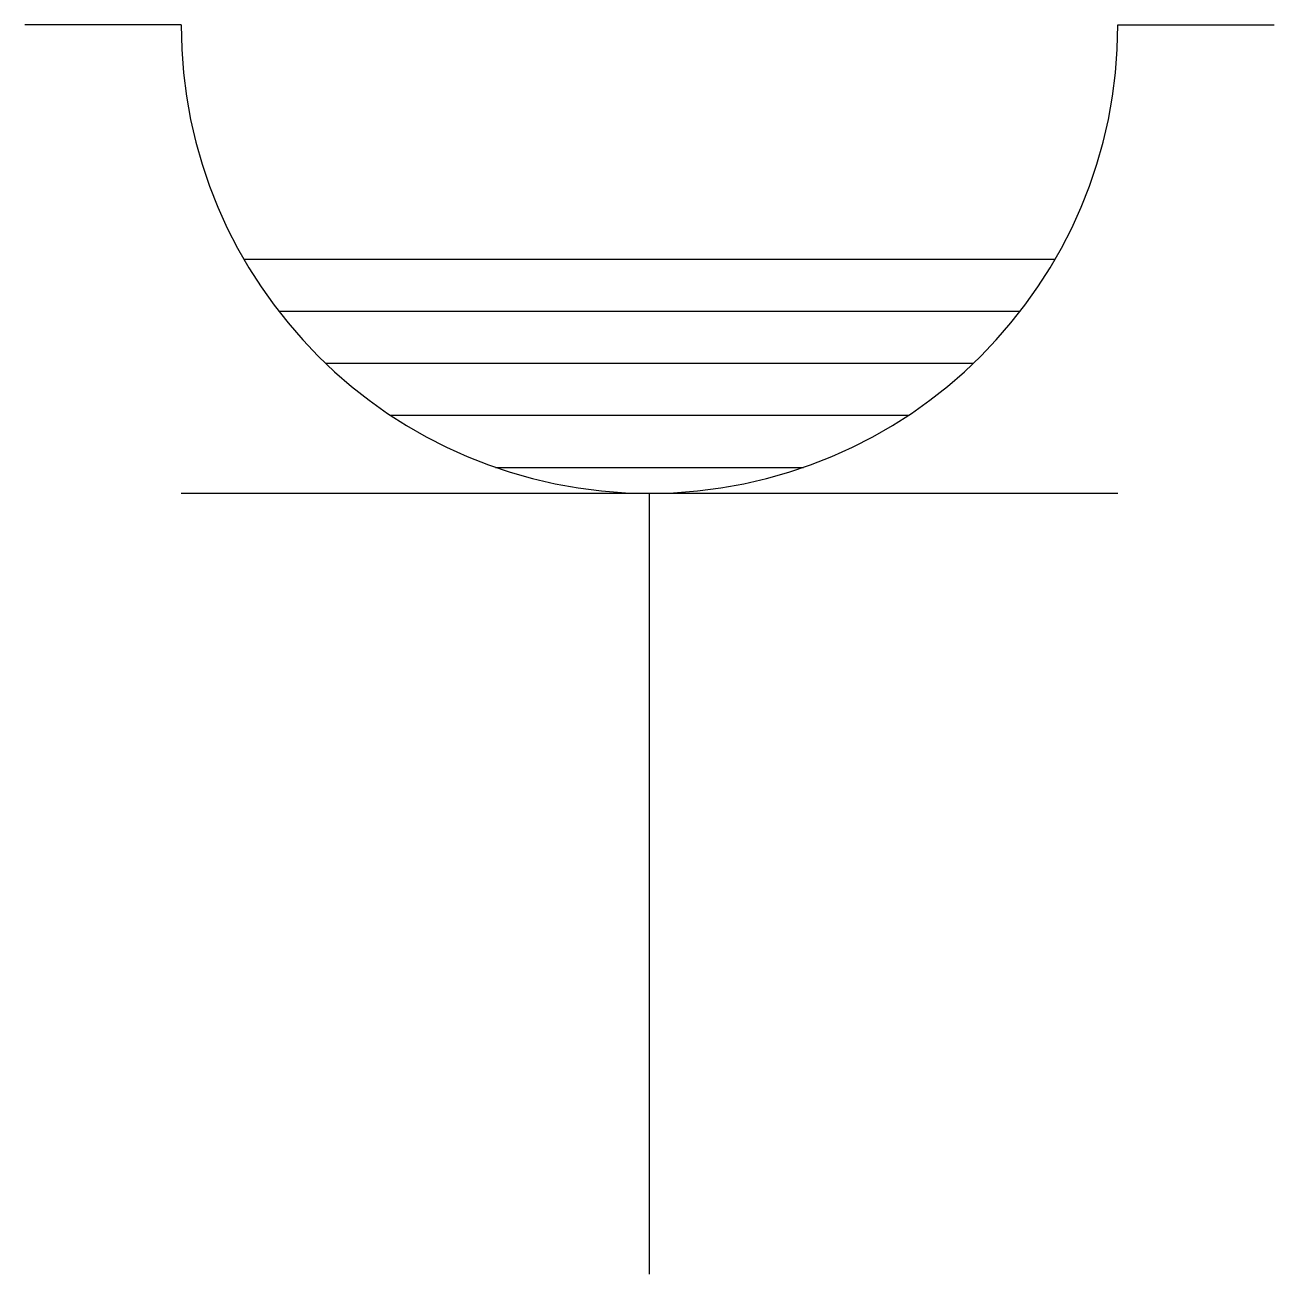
# Model space of a CAD drawing. Header units: millimetres. Extents: x -2.4 to 2.4, y 0 to 4.8.
import ezdxf

# ---------------------------------------------------------------- set-up
doc = ezdxf.new("R2010")
doc.units = ezdxf.units.MM

msp = doc.modelspace()

# ---------------------------------------------------------------- linework, layer by layer
at = {"transparency": 33554687}
for p, q in [((-1.8, 4.8), (-2.4, 4.8)), ((1.8, 4.8), (2.4, 4.8)), ((-1.5588, 3.9), (1.5588, 3.9)), ((-1.4248, 3.7), (1.4248, 3.7)), ((-1.245, 3.5), (1.245, 3.5)), ((-0.995, 3.3), (0.995, 3.3)), ((-0.5916, 3.1), (0.5916, 3.1)), ((1.8, 3), (-1.8, 3)), ((0, 0), (0, 3))]:
    msp.add_line(p, q, dxfattribs=at)
msp.add_arc((0, 4.8), 1.8, 180, 0, dxfattribs=at)

doc.saveas('drawing.dxf')
